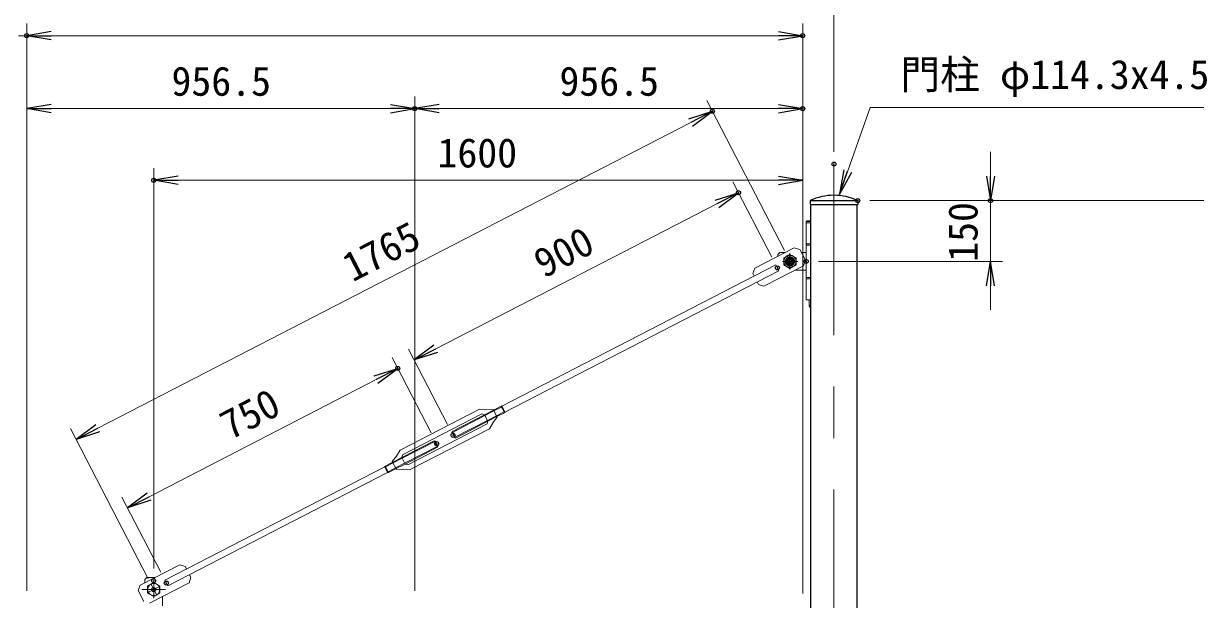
# Model space of a CAD drawing. Units: millimetres, scale not verified. Extents: x -6300 to 6300, y -4455 to 4455.
# Drawn here: x -1320 to 1570, y 35 to 1457 of the extents above; entities that cross this region are included whole.
import ezdxf
from ezdxf.enums import TextEntityAlignment as Align

# ---------------------------------------------------------------- set-up
doc = ezdxf.new("R2010")
doc.units = ezdxf.units.MM
doc.header["$LTSCALE"] = 20
doc.header["$PDMODE"] = 32
doc.header["$PDSIZE"] = 10
doc.linetypes.add('DASHED', pattern=[7.5, 6, -1.5])
doc.linetypes.add('USER1', pattern=[50.8, 31.75, -6.35, 6.35, -6.35])
for name, color, linetype, lineweight in [('0-2_D-STR1', 1, 'Continuous', 25), ('0-3_D-STR3', 3, 'Continuous', 13), ('0-4_D-BMK', 2, 'USER1', 13), ('0-6_D-STR-DIM', 7, 'Continuous', 13), ('0-8_Defpoints', 8, 'Continuous', 25), ('0-9_D-STR-TXT', 7, 'Continuous', 13)]:
    doc.layers.add(name, color=color, linetype=linetype, lineweight=lineweight)
doc.layers.add('0-7_0', color=7, linetype='Continuous')
doc.styles.add('ＭＳ ゴシック', font='')
doc.styles.get('ＭＳ ゴシック').set_extended_font_data('MS Gothic')

# ---------------------------------------------------------------- blocks, each defined once
blk = doc.blocks.new('_Open')
at = {"layer": '0-7_0'}
blk.add_line((-20, 3.333), (0, 0), dxfattribs=at)
blk.add_lwpolyline([(-20, -3.333), (0, 0), (-20, 0)], dxfattribs=at)

msp = doc.modelspace()

# ---------------------------------------------------------------- linework, layer by layer
at = {"layer": '0-2_D-STR1'}
for p, q in [((619.87, 1019.48), (737.37, 1019.48)), ((619.87, 1019.48), (619.87, 1009.48)), ((737.37, 1019.48), (737.37, 1009.48)), ((619.87, 1009.48), (737.37, 1009.48)), ((621.47, -2280.52), (621.47, 1009.48)), ((735.77, -2280.52), (735.77, 1009.48))]:
    msp.add_line(p, q, dxfattribs=at)
msp.add_arc((678.62, 893.23), 139.25, 65.04567, 114.95433, dxfattribs=at)
at = {"layer": '0-3_D-STR3'}
for p, q in [((610.29, 964.48), (621.47, 964.48)), ((612.31, 969.48), (610.31, 967.48)), ((610.31, 967.48), (621.47, 967.48)), ((610.31, 964.48), (610.31, 967.48)), ((612.31, 969.48), (621.47, 969.48)), ((610.29, 912.48), (621.47, 912.48)), ((610.29, 909.48), (621.47, 909.48)), ((540.29, 886.48), (545.29, 891.48)), ((540.29, 886.48), (540.29, 882.13)), ((545.29, 891.48), (558.41, 891.48)), ((598.33, 891.48), (610.29, 891.48)), ((582.18, 847.48), (610.29, 847.48)), ((610.29, 829.48), (621.47, 829.48)), ((610.29, 826.48), (621.47, 826.48)), ((621.47, 753.36), (617.79, 759.48)), ((-390.81, 403.59), (-195.33, 504.53)), ((-384.85, 392.04), (-189.37, 492.98)), ((-182.63, 490.83), (-189.37, 492.98)), ((-161.33, 504.08), (-151.24, 484.53)), ((-372, 367.16), (-176.52, 468.1)), ((-182.63, 490.83), (-174.37, 474.84)), ((-174.37, 474.84), (-176.52, 468.1)), ((-366.03, 355.61), (-170.56, 456.55)), ((-386.99, 385.3), (-384.85, 392.04)), ((-386.99, 385.3), (-378.74, 369.31)), ((-410.13, 375.61), (-400.03, 356.06)), ((-378.74, 369.31), (-372, 367.16)), ((-1015.38, 89.48), (-994.77, 89.48)), ((-976.38, 19.48), (-976.38, 42.7))]:
    msp.add_line(p, q, dxfattribs=at)
at = {"layer": '0-3_D-STR3', "color": 4}
for p, q in [((581.04, 903.16), (483.3, 852.7)), ((581.04, 903.16), (594.51, 898.87)), ((608.28, 872.21), (594.51, 898.87)), ((608.28, 872.21), (603.98, 858.74)), ((608.28, 872.21), (603.98, 858.74)), ((535.51, 860.56), (-139.78, 511.88)), ((542.88, 846.28), (-132.4, 497.58)), ((483.3, 852.7), (479, 839.22)), ((482.2, 833.03), (479, 839.22)), ((603.98, 858.74), (506.24, 808.27)), ((542.88, 846.28), (535.51, 860.56)), ((492.77, 812.57), (489.57, 818.75)), ((492.77, 812.57), (492.97, 812.57)), ((506.24, 808.27), (492.77, 812.57)), ((-140.22, 512.73), (-160.42, 502.3)), ((-140.82, 509.98), (-159.42, 500.37)), ((-134.55, 497.84), (-153.15, 488.23)), ((-131.96, 496.73), (-152.16, 486.31)), ((-140.82, 509.98), (-140.22, 512.73)), ((-140.82, 509.98), (-134.55, 497.84)), ((-140.22, 512.73), (-131.96, 496.73)), ((-134.55, 497.84), (-131.96, 496.73)), ((-181.62, 488.91), (-263.63, 446.58)), ((-182.62, 490.84), (-262.69, 449.49)), ((-175.36, 476.77), (-257.35, 434.43)), ((-174.36, 474.84), (-254.43, 433.5)), ((-262.69, 449.49), (-263.63, 446.58)), ((-262.69, 449.49), (-254.43, 433.5)), ((-257.35, 434.43), (-254.43, 433.5)), ((-306.93, 426.64), (-387.01, 385.3)), ((-304.01, 425.71), (-386.01, 383.37)), ((-297.75, 413.57), (-379.74, 371.23)), ((-378.75, 369.31), (-298.67, 410.65)), ((-306.93, 426.64), (-298.67, 410.65)), ((-970.97, 82.68), (-428.96, 362.55)), ((-963.6, 68.4), (-421.59, 348.27)), ((-409.22, 373.83), (-429.4, 363.41)), ((-429.4, 363.41), (-421.14, 347.41)), ((-426.82, 362.3), (-429.4, 363.41)), ((-408.22, 371.9), (-426.82, 362.3)), ((-426.82, 362.3), (-420.55, 350.16)), ((-400.96, 357.84), (-421.14, 347.41)), ((-420.55, 350.16), (-421.14, 347.41)), ((-401.96, 359.76), (-420.55, 350.16)), ((-1032.06, 70.22), (-934.32, 120.69)), ((-934.32, 120.69), (-920.85, 116.4)), ((-917.66, 110.21), (-920.85, 116.4)), ((-911.38, 76.27), (-907.09, 89.74)), ((-907.09, 89.74), (-910.28, 95.93)), ((-907.09, 89.74), (-906.89, 89.74)), ((-1032.06, 70.22), (-1036.36, 56.75)), ((-1009.12, 25.8), (-911.38, 76.27)), ((-963.6, 68.4), (-970.97, 82.68)), ((-1022.6, 30.09), (-1036.36, 56.75))]:
    msp.add_line(p, q, dxfattribs=at)
at = {"layer": '0-3_D-STR3', "linetype": 'DASHED'}
for p, q in [((-160.42, 502.3), (-182.63, 490.83)), ((-159.42, 500.37), (-181.64, 488.9)), ((-153.15, 488.23), (-175.37, 476.76)), ((-152.16, 486.31), (-174.37, 474.84)), ((-409.21, 373.83), (-386.99, 385.3)), ((-408.21, 371.91), (-386, 383.38)), ((-401.94, 359.77), (-379.73, 371.24)), ((-400.95, 357.84), (-378.74, 369.31))]:
    msp.add_line(p, q, dxfattribs=at)
at = {"layer": '0-3_D-STR3'}
for points in [[(610.29, 964.48), (610.29, 774.48), (621.47, 774.48)], [(617.79, 774.48), (617.79, 759.48), (621.47, 759.48)], [(-161.33, 504.08), (-177.87, 503.41), (-195.33, 504.53)], [(-151.24, 484.53), (-161.36, 471.43), (-170.56, 456.55)], [(-410.13, 375.61), (-400.01, 388.71), (-390.81, 403.59)], [(-400.03, 356.06), (-383.49, 356.73), (-366.03, 355.61)], [(-1020.38, 76.26), (-1020.38, 84.48), (-1015.38, 89.48)]]:
    msp.add_lwpolyline(points, dxfattribs=at)
at = {"layer": '0-3_D-STR3', "linetype": 'DASHED'}
msp.add_lwpolyline([(570.29, 886.8), (555.29, 878.14), (555.29, 860.82), (570.29, 852.16), (585.29, 860.82), (585.29, 878.14)], close=True, dxfattribs=at)
at = {"layer": '0-3_D-STR3', "color": 4}
msp.add_lwpolyline([(-306.93, 426.64), (-304.01, 425.71), (-297.75, 413.57), (-298.67, 410.65)], dxfattribs=at)
at = {"layer": '0-3_D-STR3'}
msp.add_lwpolyline([(-998.38, 76.8), (-1013.38, 68.14), (-1013.38, 50.82), (-998.38, 42.16), (-983.38, 50.82), (-983.38, 68.14)], close=True, dxfattribs=at)
at = {"layer": '0-3_D-STR3', "linetype": 'DASHED'}
for radius in [15, 10, 7.83]:
    msp.add_circle((570.29, 869.48), radius, dxfattribs=at)
at = {"layer": '0-3_D-STR3', "color": 4, "linetype": 'DASHED'}
msp.add_circle((570.29, 869.48), 11, dxfattribs=at)
at = {"layer": '0-3_D-STR3'}
msp.add_circle((-998.38, 59.48), 15, dxfattribs=at)
at = {"layer": '0-4_D-BMK'}
for p, q in [((678.62, -2360.52), (678.62, 1109.48)), ((589.87, 869.48), (551.67, 869.48)), ((584.51, 876.82), (556.08, 862.14)), ((577.64, 855.26), (562.95, 883.7)), ((570.29, 849.13), (570.29, 889.73)), ((-1027.5, 59.48), (-969.27, 59.48)), ((-1012.6, 52.14), (-984.16, 66.82)), ((-991.04, 45.26), (-1005.72, 73.7)), ((-998.38, 37.93), (-998.38, 81.04))]:
    msp.add_line(p, q, dxfattribs=at)
at = {"layer": '0-6_D-STR-DIM'}
for p, q in [((678.62, 1139.48), (678.62, 1636.48)), ((-1311.38, 56.48), (-1311.38, 1456.48)), ((-1311.38, 56.48), (-1311.38, 1456.48)), ((601.62, 49.48), (601.62, 1456.48)), ((-1331.38, 1426.48), (-1311.38, 1426.48)), ((-1251.38, 1426.48), (-1191.38, 1426.48)), ((-1251.38, 1426.48), (541.62, 1426.48)), ((-1311.38, 56.48), (-1311.38, 1276.48)), ((-354.88, 56.48), (-354.88, 1276.48)), ((-354.88, 56.48), (-354.88, 1276.48)), ((601.62, 49.48), (601.62, 1276.48)), ((-1251.38, 1246.48), (-414.88, 1246.48)), ((-294.88, 1246.48), (541.62, 1246.48)), ((556.53, 896.08), (365.27, 1266.51)), ((-1136.33, 457.43), (325.72, 1212.32)), ((1064.62, 1079.48), (1064.62, 1139.48)), ((-998.38, 111.04), (-998.38, 1099.55)), ((601.62, 49.48), (601.62, 1099.55)), ((541.62, 1069.55), (-938.38, 1069.55)), ((525.43, 880.09), (429.59, 1065.69)), ((-303.02, 653.63), (390.04, 1011.5)), ((767.37, 1019.48), (2026.07, 1019.48)), ((767.37, 1019.48), (1781.17, 1019.48)), ((767.37, 1019.48), (1094.62, 1019.48)), ((1064.62, 869.48), (1064.62, 1019.48)), ((640.29, 869.48), (1094.62, 869.48)), ((1064.62, 809.48), (1064.62, 749.48)), ((-274.26, 467.16), (-370.09, 652.76)), ((-314.64, 446.3), (-410.48, 631.91)), ((-1009.81, 288.67), (-450.03, 577.72)), ((-1012.14, 86.14), (-1203.4, 456.56)), ((-981.05, 102.19), (-1076.89, 287.8))]:
    msp.add_line(p, q, dxfattribs=at)
at = {"layer": '0-8_Defpoints'}
for p in [(-1311.38, 1426.48), (601.62, 1426.48), (-354.88, 1246.48), (379.04, 1239.85), (601.62, 1246.48), (678.62, 1109.48), (-998.38, 1069.55), (443.36, 1039.03), (737.37, 1019.48), (1064.62, 1019.48), (570.29, 869.43), (610.29, 869.48), (539.19, 853.43), (-396.72, 605.25), (-260.49, 440.51), (-300.88, 419.64), (-998.38, 81.04), (-998.38, 59.48), (-967.28, 75.54)]:
    msp.add_point(p, dxfattribs=at)
at = {"layer": '0-9_D-STR-TXT'}
msp.add_lwpolyline([(1616.12, 1249.33), (767.65, 1249.33), (692.96, 1037.23)], dxfattribs=at)

# ---------------------------------------------------------------- block references
at = {"layer": '0-6_D-STR-DIM', "xscale": 3, "yscale": 3}
for p, rotation in [((-1311.38, 1426.48), 180), ((-1311.38, 1426.48), 180), ((-1311.38, 1246.48), 180), ((-354.88, 1246.48), 180), ((379.04, 1239.85), 27.30843), ((-998.38, 1069.55), 180), ((1064.62, 1019.48), 270), ((443.36, 1039.03), 27.30999), ((1064.62, 869.48), 90), ((-356.33, 626.11), 207.30999), ((-396.72, 605.25), 27.30999), ((-1189.64, 429.9), 207.30843), ((-1063.12, 261.15), 207.30999)]:
    msp.add_blockref('_Open', p, dxfattribs=dict(at, rotation=rotation))
for p in [(601.62, 1426.48), (-354.88, 1246.48), (601.62, 1246.48), (601.62, 1069.55)]:
    msp.add_blockref('_Open', p, dxfattribs=at)
at = {"layer": '0-9_D-STR-TXT', "xscale": 3, "yscale": 3, "rotation": 250.59993}
msp.add_blockref('_Open', (692.3, 1035.35), dxfattribs=at)

# ---------------------------------------------------------------- texts
at = {"layer": '0-6_D-STR-DIM', "style": 'ＭＳ ゴシック'}
for s, p in [('956.5', (-954.59, 1256.6)), ('956.5', (1.91, 1256.6)), ('1600', (-298.73, 1079.67))]:
    msp.add_text(s, height=72.14, dxfattribs=at).set_placement(p, align=Align.BOTTOM_LEFT)
for s, rotation, p in [('150', 90, (1054.49, 868.51)), ('1765', 27.308, (-498.25, 798.28)), ('900', 27.31, (-26.6, 807.75)), ('750', 27.31, (-800.54, 408.13))]:
    msp.add_text(s, height=72.14, rotation=rotation, dxfattribs=at).set_placement(p, align=Align.BOTTOM_LEFT)
at = {"layer": '0-9_D-STR-TXT', "style": 'ＭＳ ゴシック'}
msp.add_text('門柱 φ114.3x4.5', height=72.14, dxfattribs=at).set_placement((842.13, 1273.16), align=Align.BOTTOM_LEFT)

doc.saveas('drawing.dxf')
